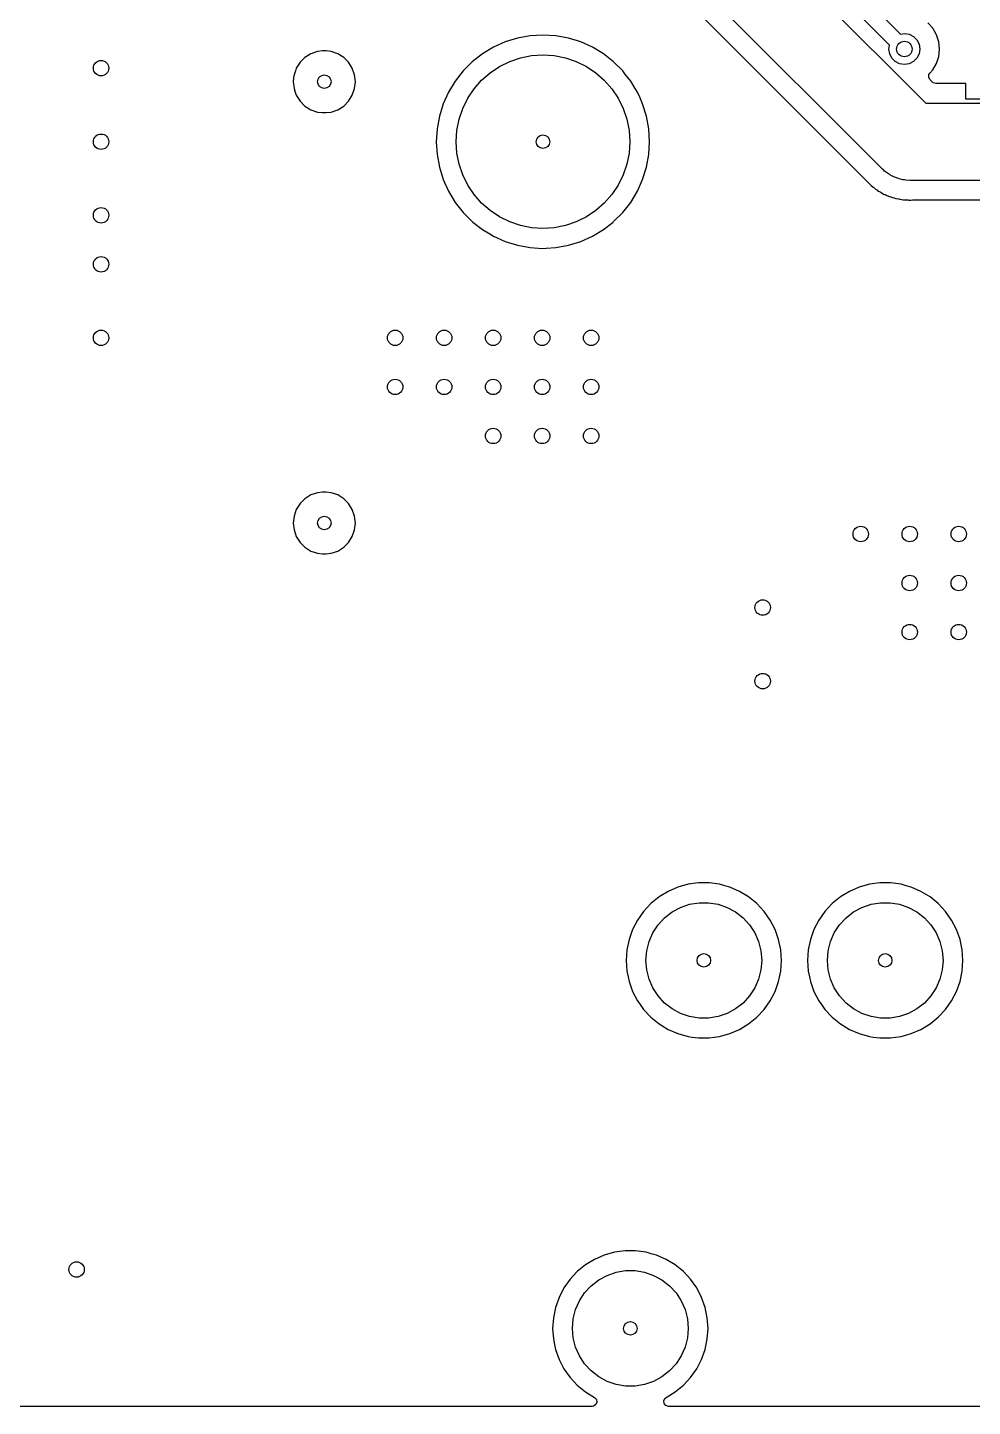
# Model space of a CAD drawing. Extents: x 0.01 to 3.19, y 0.01 to 3.99.
# Drawn here: x 1.6 to 2.564, y 0.01 to 1.416 of the extents above; entities that cross this region are included whole.
import ezdxf

# ---------------------------------------------------------------- set-up
doc = ezdxf.new("R2010")
doc.units = 0
doc.header["$MEASUREMENT"] = 0
doc.layers.add('BLACK', color=7, linetype='CONTINUOUS')

msp = doc.modelspace()

# ---------------------------------------------------------------- linework, layer by layer
at = {"layer": 'BLACK', "linetype": 'CONTINUOUS'}
for p, q in [((2.26437, 1.59131), (2.51631, 1.33937)), ((2.30557, 1.59465), (2.49056, 1.40966)), ((2.47942, 1.39852), (2.29443, 1.58352)), ((2.47216, 1.27216), (2.19716, 1.54716)), ((2.27292, 1.44309), (2.45758, 1.25843)), ((2.52364, 1.41568), (2.51861, 1.42127)), ((2.11267, 1.40801), (2.09975, 1.40564)), ((2.12579, 1.4088), (2.11267, 1.40801)), ((2.11267, 1.40801), (2.11267, 1.40801)), ((2.1389, 1.40801), (2.12579, 1.4088)), ((2.12579, 1.4088), (2.12579, 1.4088)), ((2.15183, 1.40564), (2.1389, 1.40801)), ((2.1389, 1.40801), (2.1389, 1.40801)), ((2.49056, 1.40966), (2.49454, 1.41029)), ((2.49454, 1.41029), (2.49941, 1.40952)), ((2.49941, 1.40952), (2.5038, 1.40728)), ((2.5038, 1.40728), (2.50728, 1.4038)), ((2.5274, 1.40917), (2.52364, 1.41568)), ((2.52364, 1.41568), (2.52364, 1.41568)), ((2.52364, 1.41568), (2.52364, 1.41568)), ((2.52972, 1.40202), (2.5274, 1.40917)), ((1.8957, 1.39214), (1.889, 1.38979)), ((1.90099, 1.39274), (1.8957, 1.39214)), ((1.8957, 1.39214), (1.8957, 1.39214)), ((1.8957, 1.39214), (1.8957, 1.39214)), ((1.90453, 1.39274), (1.90099, 1.39274)), ((1.90981, 1.39214), (1.90453, 1.39274)), ((1.91652, 1.38979), (1.90981, 1.39214)), ((2.07523, 1.39634), (2.06398, 1.38954)), ((2.08721, 1.40173), (2.07523, 1.39634)), ((2.07523, 1.39634), (2.07523, 1.39634)), ((2.09975, 1.40564), (2.08721, 1.40173)), ((2.16437, 1.40173), (2.15183, 1.40564)), ((2.17635, 1.39634), (2.16437, 1.40173)), ((2.18759, 1.38954), (2.17635, 1.39634)), ((2.17635, 1.39634), (2.17635, 1.39634)), ((2.47879, 1.39454), (2.47942, 1.39852)), ((2.47956, 1.38968), (2.47879, 1.39454)), ((2.50728, 1.4038), (2.50952, 1.39941)), ((2.50952, 1.39941), (2.51029, 1.39454)), ((2.51029, 1.39454), (2.50952, 1.38968)), ((2.53051, 1.39454), (2.52972, 1.40202)), ((2.52972, 1.38706), (2.53051, 1.39454)), ((1.87796, 1.38099), (1.87418, 1.37498)), ((1.88298, 1.38602), (1.87796, 1.38099)), ((1.87796, 1.38099), (1.87796, 1.38099)), ((1.889, 1.38979), (1.88298, 1.38602)), ((1.88298, 1.38602), (1.88298, 1.38602)), ((1.889, 1.38979), (1.889, 1.38979)), ((1.92253, 1.38602), (1.91652, 1.38979)), ((1.91652, 1.38979), (1.91652, 1.38979)), ((1.92755, 1.38099), (1.92253, 1.38602)), ((1.92253, 1.38602), (1.92253, 1.38602)), ((1.93133, 1.37498), (1.92755, 1.38099)), ((1.92755, 1.38099), (1.92755, 1.38099)), ((2.05364, 1.38144), (2.04435, 1.37215)), ((2.06398, 1.38954), (2.05364, 1.38144)), ((2.05364, 1.38144), (2.05364, 1.38144)), ((2.0815, 1.37671), (2.09189, 1.38184)), ((2.09189, 1.38184), (2.10286, 1.38556)), ((2.10286, 1.38556), (2.11423, 1.38782)), ((2.11423, 1.38782), (2.12579, 1.38858)), ((2.12579, 1.38858), (2.13735, 1.38782)), ((2.13735, 1.38782), (2.14871, 1.38556)), ((2.14871, 1.38556), (2.15969, 1.38184)), ((2.15969, 1.38184), (2.17008, 1.37671)), ((2.19794, 1.38144), (2.18759, 1.38954)), ((2.20723, 1.37215), (2.19794, 1.38144)), ((2.19794, 1.38144), (2.19794, 1.38144)), ((2.4818, 1.38529), (2.47956, 1.38968)), ((2.48529, 1.3818), (2.4818, 1.38529)), ((2.48968, 1.37956), (2.48529, 1.3818)), ((2.49454, 1.37879), (2.48968, 1.37956)), ((2.49941, 1.37956), (2.49454, 1.37879)), ((2.5038, 1.3818), (2.49941, 1.37956)), ((2.50728, 1.38529), (2.5038, 1.3818)), ((2.50952, 1.38968), (2.50728, 1.38529)), ((2.52364, 1.3734), (2.5274, 1.37991)), ((2.5274, 1.37991), (2.52972, 1.38706)), ((1.87177, 1.36769), (1.87111, 1.36181)), ((1.87184, 1.36828), (1.87177, 1.36769)), ((1.87319, 1.37215), (1.87184, 1.36828)), ((1.87418, 1.37498), (1.87319, 1.37215)), ((1.87418, 1.37498), (1.87418, 1.37498)), ((1.93368, 1.36828), (1.93133, 1.37498)), ((1.93133, 1.37498), (1.93133, 1.37498)), ((1.93133, 1.37498), (1.93133, 1.37498)), ((1.93447, 1.36122), (1.93368, 1.36828)), ((2.04435, 1.37215), (2.03625, 1.36181)), ((2.04435, 1.37215), (2.04435, 1.37215)), ((2.06315, 1.36264), (2.07186, 1.37028)), ((2.07186, 1.37028), (2.0815, 1.37671)), ((2.17008, 1.37671), (2.17971, 1.37028)), ((2.17971, 1.37028), (2.18842, 1.36264)), ((2.20951, 1.36923), (2.20723, 1.37215)), ((2.20723, 1.37215), (2.20723, 1.37215)), ((2.20723, 1.37215), (2.20723, 1.37215)), ((2.21533, 1.36181), (2.20951, 1.36923)), ((2.51944, 1.36566), (2.51964, 1.36845)), ((2.52078, 1.36321), (2.51944, 1.36566)), ((2.51964, 1.36845), (2.5206, 1.37003)), ((2.5206, 1.37003), (2.52364, 1.3734)), ((1.87111, 1.36181), (1.87104, 1.36122)), ((1.87104, 1.36122), (1.87184, 1.35416)), ((1.87184, 1.35416), (1.8731, 1.35056)), ((1.8731, 1.35056), (1.87418, 1.34746)), ((1.93133, 1.34746), (1.93368, 1.35416)), ((1.93368, 1.35416), (1.93447, 1.36122)), ((2.02945, 1.35056), (2.02406, 1.33858)), ((2.03625, 1.36181), (2.02945, 1.35056)), ((2.02945, 1.35056), (2.02945, 1.35056)), ((2.04907, 1.34429), (2.05551, 1.35393)), ((2.05551, 1.35393), (2.06315, 1.36264)), ((2.18842, 1.36264), (2.19606, 1.35393)), ((2.19606, 1.35393), (2.2025, 1.34429)), ((2.21986, 1.35431), (2.21533, 1.36181)), ((2.22058, 1.35311), (2.21986, 1.35431)), ((2.22213, 1.35056), (2.22058, 1.35311)), ((2.22449, 1.34532), (2.22213, 1.35056)), ((2.22213, 1.35056), (2.22213, 1.35056)), ((2.52315, 1.36084), (2.52078, 1.36321)), ((2.52397, 1.36018), (2.52315, 1.36084)), ((2.52665, 1.35939), (2.52397, 1.36018)), ((2.55728, 1.35939), (2.52665, 1.35939)), ((2.55728, 1.3435), (2.55728, 1.35939)), ((1.87418, 1.34746), (1.87418, 1.34746)), ((1.87418, 1.34746), (1.87796, 1.34145)), ((1.87796, 1.34145), (1.87796, 1.34145)), ((1.87796, 1.34145), (1.88298, 1.33642)), ((1.88298, 1.33642), (1.88298, 1.33642)), ((1.88298, 1.33642), (1.889, 1.33265)), ((1.91652, 1.33265), (1.92253, 1.33642)), ((1.92253, 1.33642), (1.92755, 1.34145)), ((1.92755, 1.34145), (1.93133, 1.34746)), ((2.02406, 1.33858), (2.02015, 1.32604)), ((2.04395, 1.3339), (2.04907, 1.34429)), ((2.2025, 1.34429), (2.20763, 1.3339)), ((2.22752, 1.33858), (2.22449, 1.34532)), ((2.23143, 1.32604), (2.22752, 1.33858)), ((2.51631, 1.33937), (2.72449, 1.33937)), ((2.59272, 1.3435), (2.55728, 1.3435)), ((1.889, 1.33265), (1.889, 1.33265)), ((1.889, 1.33265), (1.889, 1.33265)), ((1.889, 1.33265), (1.8957, 1.3303)), ((1.8957, 1.3303), (1.90099, 1.3297)), ((1.90099, 1.3297), (1.90453, 1.3297)), ((1.90453, 1.3297), (1.90981, 1.3303)), ((1.90981, 1.3303), (1.91652, 1.33265)), ((2.02015, 1.32604), (2.01778, 1.31311)), ((2.03796, 1.31156), (2.04022, 1.32293)), ((2.04022, 1.32293), (2.04395, 1.3339)), ((2.20763, 1.3339), (2.21135, 1.32293)), ((2.21135, 1.32293), (2.21361, 1.31156)), ((2.23379, 1.31311), (2.23143, 1.32604)), ((2.01778, 1.31311), (2.01699, 1.3)), ((2.01778, 1.31311), (2.01778, 1.31311)), ((2.0372, 1.3), (2.03796, 1.31156)), ((2.21361, 1.31156), (2.21437, 1.3)), ((2.23459, 1.3), (2.23379, 1.31311)), ((2.01699, 1.3), (2.01699, 1.3)), ((2.01699, 1.3), (2.01778, 1.28689)), ((2.03796, 1.28844), (2.0372, 1.3)), ((2.21437, 1.3), (2.21361, 1.28844)), ((2.23379, 1.28689), (2.23459, 1.3)), ((2.01778, 1.28689), (2.01778, 1.28689)), ((2.01778, 1.28689), (2.02015, 1.27396)), ((2.04022, 1.27707), (2.03796, 1.28844)), ((2.21361, 1.28844), (2.21135, 1.27707)), ((2.23143, 1.27396), (2.23379, 1.28689)), ((2.02015, 1.27396), (2.02406, 1.26142)), ((2.04395, 1.2661), (2.04022, 1.27707)), ((2.04907, 1.25571), (2.04395, 1.2661)), ((2.20763, 1.2661), (2.2025, 1.25571)), ((2.21135, 1.27707), (2.20763, 1.2661)), ((2.22752, 1.26142), (2.23143, 1.27396)), ((2.47332, 1.27121), (2.47216, 1.27216)), ((2.47436, 1.27013), (2.47332, 1.27121)), ((2.4764, 1.2687), (2.47436, 1.27013)), ((2.47833, 1.26713), (2.4764, 1.2687)), ((2.47966, 1.26643), (2.47833, 1.26713)), ((2.48089, 1.26558), (2.47966, 1.26643)), ((2.48319, 1.26459), (2.48089, 1.26558)), ((2.02406, 1.26142), (2.02945, 1.24944)), ((2.05551, 1.24607), (2.04907, 1.25571)), ((2.2025, 1.25571), (2.19606, 1.24607)), ((2.22213, 1.24944), (2.22752, 1.26142)), ((2.45758, 1.25843), (2.46049, 1.2554)), ((2.46049, 1.2554), (2.46283, 1.25364)), ((2.46283, 1.25364), (2.46294, 1.25355)), ((2.46294, 1.25355), (2.46517, 1.25166)), ((2.46517, 1.25166), (2.46581, 1.25127)), ((2.4854, 1.26344), (2.48319, 1.26459)), ((2.48684, 1.26303), (2.4854, 1.26344)), ((2.48821, 1.26244), (2.48684, 1.26303)), ((2.49066, 1.26193), (2.48821, 1.26244)), ((2.49305, 1.26125), (2.49066, 1.26193)), ((2.49455, 1.26113), (2.49305, 1.26125)), ((2.49602, 1.26083), (2.49455, 1.26113)), ((2.5, 1.26063), (2.49602, 1.26083)), ((2.72449, 1.26063), (2.5, 1.26063)), ((2.02945, 1.24944), (2.02945, 1.24944)), ((2.02945, 1.24944), (2.03625, 1.23819)), ((2.03625, 1.23819), (2.04435, 1.22785)), ((2.06315, 1.23736), (2.05551, 1.24607)), ((2.07186, 1.22972), (2.06315, 1.23736)), ((2.18842, 1.23736), (2.17971, 1.22972)), ((2.19606, 1.24607), (2.18842, 1.23736)), ((2.20723, 1.22785), (2.21533, 1.23819)), ((2.21533, 1.23819), (2.22213, 1.24944)), ((2.46581, 1.25127), (2.46661, 1.25079)), ((2.46661, 1.25079), (2.46681, 1.25065)), ((2.46681, 1.25065), (2.46815, 1.24964)), ((2.46815, 1.24964), (2.46981, 1.24877)), ((2.46981, 1.24877), (2.47074, 1.24828)), ((2.47074, 1.24828), (2.47087, 1.24821)), ((2.47087, 1.24821), (2.47338, 1.24669)), ((2.47338, 1.24669), (2.47437, 1.2463)), ((2.47437, 1.2463), (2.47493, 1.24607)), ((2.47493, 1.24607), (2.47516, 1.24596)), ((2.47516, 1.24596), (2.47563, 1.24572)), ((2.47563, 1.24572), (2.47665, 1.24518)), ((2.47665, 1.24518), (2.47665, 1.24518)), ((2.47665, 1.24518), (2.47942, 1.24426)), ((2.47942, 1.24426), (2.47956, 1.24421)), ((2.47956, 1.24421), (2.48227, 1.24311)), ((2.48227, 1.24311), (2.48391, 1.24275)), ((2.48391, 1.24275), (2.48415, 1.24268)), ((2.48415, 1.24268), (2.48574, 1.24215)), ((2.48574, 1.24215), (2.48574, 1.24215)), ((2.48574, 1.24215), (2.48574, 1.24215)), ((2.48574, 1.24215), (2.48863, 1.24168)), ((2.48863, 1.24168), (2.48877, 1.24165)), ((2.48877, 1.24165), (2.48983, 1.24141)), ((2.48983, 1.24141), (2.49163, 1.24101)), ((2.49163, 1.24101), (2.4933, 1.24091)), ((2.4933, 1.24091), (2.49355, 1.24088)), ((2.49355, 1.24088), (2.49521, 1.24061)), ((2.49521, 1.24061), (2.49813, 1.24061)), ((2.49813, 1.24061), (2.49828, 1.24061)), ((2.49828, 1.24061), (2.49908, 1.24056)), ((2.49908, 1.24056), (2.5012, 1.24043)), ((2.5012, 1.24043), (2.50287, 1.2406)), ((2.5012, 1.24043), (2.5012, 1.24043)), ((2.5012, 1.24043), (2.5012, 1.24043)), ((2.50287, 1.2406), (2.50312, 1.24061)), ((2.50312, 1.24061), (2.71642, 1.24061)), ((2.04435, 1.22785), (2.04435, 1.22785)), ((2.04435, 1.22785), (2.05364, 1.21856)), ((2.0815, 1.22329), (2.07186, 1.22972)), ((2.09189, 1.21816), (2.0815, 1.22329)), ((2.17008, 1.22329), (2.15969, 1.21816)), ((2.17971, 1.22972), (2.17008, 1.22329)), ((2.19794, 1.21856), (2.20723, 1.22785)), ((2.05364, 1.21856), (2.05364, 1.21856)), ((2.05364, 1.21856), (2.05364, 1.21856)), ((2.05364, 1.21856), (2.05425, 1.21809)), ((2.05425, 1.21809), (2.06398, 1.21046)), ((2.06398, 1.21046), (2.07148, 1.20593)), ((2.10286, 1.21444), (2.09189, 1.21816)), ((2.11423, 1.21218), (2.10286, 1.21444)), ((2.12579, 1.21142), (2.11423, 1.21218)), ((2.13735, 1.21218), (2.12579, 1.21142)), ((2.14871, 1.21444), (2.13735, 1.21218)), ((2.15969, 1.21816), (2.14871, 1.21444)), ((2.17635, 1.20366), (2.18759, 1.21046)), ((2.18759, 1.21046), (2.19733, 1.21808)), ((2.19733, 1.21808), (2.19794, 1.21856)), ((2.07148, 1.20593), (2.07523, 1.20366)), ((2.07523, 1.20366), (2.07523, 1.20366)), ((2.07523, 1.20366), (2.07523, 1.20366)), ((2.07523, 1.20366), (2.08721, 1.19827)), ((2.08721, 1.19827), (2.08721, 1.19827)), ((2.08721, 1.19827), (2.08721, 1.19827)), ((2.08721, 1.19827), (2.09975, 1.19436)), ((2.15183, 1.19436), (2.16437, 1.19827)), ((2.16437, 1.19827), (2.17635, 1.20366)), ((2.09975, 1.19436), (2.11267, 1.19199)), ((2.11267, 1.19199), (2.12142, 1.19146)), ((2.12142, 1.19146), (2.12579, 1.1912)), ((2.12579, 1.1912), (2.12907, 1.1914)), ((2.12579, 1.1912), (2.12579, 1.1912)), ((2.12579, 1.1912), (2.12579, 1.1912)), ((2.12907, 1.1914), (2.1389, 1.19199)), ((2.1389, 1.19199), (2.15183, 1.19436)), ((1.8957, 0.94214), (1.889, 0.939795)), ((1.90099, 0.942736), (1.8957, 0.94214)), ((1.8957, 0.94214), (1.8957, 0.94214)), ((1.8957, 0.94214), (1.8957, 0.94214)), ((1.90453, 0.942736), (1.90099, 0.942736)), ((1.90981, 0.94214), (1.90453, 0.942736)), ((1.91652, 0.939795), (1.90981, 0.94214)), ((1.87796, 0.930995), (1.87418, 0.924981)), ((1.88298, 0.936016), (1.87796, 0.930995)), ((1.87796, 0.930995), (1.87796, 0.930995)), ((1.889, 0.939795), (1.88298, 0.936016)), ((1.88298, 0.936016), (1.88298, 0.936016)), ((1.889, 0.939795), (1.889, 0.939795)), ((1.92253, 0.936016), (1.91652, 0.939795)), ((1.91652, 0.939795), (1.91652, 0.939795)), ((1.91652, 0.939795), (1.91652, 0.939795)), ((1.92755, 0.930995), (1.92253, 0.936016)), ((1.92253, 0.936016), (1.92253, 0.936016)), ((1.93133, 0.924981), (1.92755, 0.930995)), ((1.92755, 0.930995), (1.92755, 0.930995)), ((1.87184, 0.918278), (1.87104, 0.91122)), ((1.87418, 0.924981), (1.87184, 0.918278)), ((1.87418, 0.924981), (1.87418, 0.924981)), ((1.87418, 0.924981), (1.87418, 0.924981)), ((1.93368, 0.918278), (1.93133, 0.924981)), ((1.93133, 0.924981), (1.93133, 0.924981)), ((1.93133, 0.924981), (1.93133, 0.924981)), ((1.93447, 0.91122), (1.93368, 0.918278)), ((1.87104, 0.91122), (1.87184, 0.904163)), ((1.87184, 0.904163), (1.87329, 0.9)), ((1.87329, 0.9), (1.87418, 0.89746)), ((1.93133, 0.89746), (1.93368, 0.904163)), ((1.93368, 0.904163), (1.93447, 0.91122)), ((1.87418, 0.89746), (1.87418, 0.89746)), ((1.87418, 0.89746), (1.87796, 0.891446)), ((1.87796, 0.891446), (1.87796, 0.891446)), ((1.87796, 0.891446), (1.88298, 0.886425)), ((1.88298, 0.886425), (1.88298, 0.886425)), ((1.88298, 0.886425), (1.889, 0.882646)), ((1.91652, 0.882646), (1.92253, 0.886425)), ((1.92253, 0.886425), (1.92755, 0.891446)), ((1.92755, 0.891446), (1.93133, 0.89746)), ((1.889, 0.882646), (1.889, 0.882646)), ((1.889, 0.882646), (1.889, 0.882646)), ((1.889, 0.882646), (1.8957, 0.8803)), ((1.8957, 0.8803), (1.90099, 0.879705)), ((1.90099, 0.879705), (1.90453, 0.879705)), ((1.90453, 0.879705), (1.90981, 0.8803)), ((1.90981, 0.8803), (1.91652, 0.882646)), ((2.2535, 0.53557), (2.24425, 0.529949)), ((2.26342, 0.53988), (2.2535, 0.53557)), ((2.27383, 0.542799), (2.26342, 0.53988)), ((2.28455, 0.544272), (2.27383, 0.542799)), ((2.29537, 0.544272), (2.28455, 0.544272)), ((2.28455, 0.544272), (2.28455, 0.544272)), ((2.30609, 0.542799), (2.29537, 0.544272)), ((2.29537, 0.544272), (2.29537, 0.544272)), ((2.31129, 0.541339), (2.30609, 0.542799)), ((2.3165, 0.53988), (2.31129, 0.541339)), ((2.32643, 0.53557), (2.3165, 0.53988)), ((2.3165, 0.53988), (2.3165, 0.53988)), ((2.3165, 0.53988), (2.3165, 0.53988)), ((2.33567, 0.52995), (2.32643, 0.53557)), ((2.32643, 0.53557), (2.32643, 0.53557)), ((2.32643, 0.53557), (2.32643, 0.53557)), ((2.43854, 0.53557), (2.42929, 0.529949)), ((2.44846, 0.53988), (2.43854, 0.53557)), ((2.45887, 0.542799), (2.44846, 0.53988)), ((2.46959, 0.544272), (2.45887, 0.542799)), ((2.48041, 0.544272), (2.46959, 0.544272)), ((2.46959, 0.544272), (2.46959, 0.544272)), ((2.49113, 0.542799), (2.48041, 0.544272)), ((2.48041, 0.544272), (2.48041, 0.544272)), ((2.49633, 0.541339), (2.49113, 0.542799)), ((2.50154, 0.53988), (2.49633, 0.541339)), ((2.51146, 0.53557), (2.50154, 0.53988)), ((2.50154, 0.53988), (2.50154, 0.53988)), ((2.50154, 0.53988), (2.50154, 0.53988)), ((2.52071, 0.52995), (2.51146, 0.53557)), ((2.51146, 0.53557), (2.51146, 0.53557)), ((2.51146, 0.53557), (2.51146, 0.53557)), ((2.23586, 0.523123), (2.22848, 0.515217)), ((2.24425, 0.529949), (2.23586, 0.523123)), ((2.26624, 0.519278), (2.27546, 0.522445)), ((2.27546, 0.522445), (2.28508, 0.52405)), ((2.28508, 0.52405), (2.29484, 0.52405)), ((2.29484, 0.52405), (2.30446, 0.522445)), ((2.30446, 0.522445), (2.31368, 0.519278)), ((2.34406, 0.523123), (2.33567, 0.52995)), ((2.35144, 0.515217), (2.34406, 0.523123)), ((2.4209, 0.523123), (2.41352, 0.515217)), ((2.42929, 0.529949), (2.4209, 0.523123)), ((2.45128, 0.519278), (2.4605, 0.522445)), ((2.4605, 0.522445), (2.47012, 0.52405)), ((2.47012, 0.52405), (2.47988, 0.52405)), ((2.47988, 0.52405), (2.4895, 0.522445)), ((2.4895, 0.522445), (2.49872, 0.519278)), ((2.5291, 0.523123), (2.52071, 0.52995)), ((2.53648, 0.515217), (2.5291, 0.523123)), ((2.22224, 0.506379), (2.21726, 0.496774)), ((2.22848, 0.515217), (2.22224, 0.506379)), ((2.24336, 0.501469), (2.24996, 0.508645)), ((2.24996, 0.508645), (2.25766, 0.514636)), ((2.25766, 0.514636), (2.26624, 0.519278)), ((2.31368, 0.519278), (2.32226, 0.514636)), ((2.32226, 0.514636), (2.32996, 0.508645)), ((2.32996, 0.508645), (2.33656, 0.501469)), ((2.35768, 0.506379), (2.35144, 0.515217)), ((2.36266, 0.496774), (2.35768, 0.506379)), ((2.40728, 0.506379), (2.4023, 0.496774)), ((2.41352, 0.515217), (2.40728, 0.506379)), ((2.4284, 0.501469), (2.435, 0.508645)), ((2.435, 0.508645), (2.4427, 0.514636)), ((2.4427, 0.514636), (2.45128, 0.519278)), ((2.49872, 0.519278), (2.5073, 0.514636)), ((2.5073, 0.514636), (2.515, 0.508645)), ((2.515, 0.508645), (2.5216, 0.501469)), ((2.54272, 0.506379), (2.53648, 0.515217)), ((2.5477, 0.496774), (2.54272, 0.506379)), ((2.21726, 0.496774), (2.21364, 0.486581)), ((2.23411, 0.484372), (2.23802, 0.493304)), ((2.23802, 0.493304), (2.24336, 0.501469)), ((2.33656, 0.501469), (2.3419, 0.493304)), ((2.3419, 0.493304), (2.34582, 0.484372)), ((2.36628, 0.486581), (2.36266, 0.496774)), ((2.4023, 0.496774), (2.39868, 0.486581)), ((2.41914, 0.484372), (2.42306, 0.493304)), ((2.42306, 0.493304), (2.4284, 0.501469)), ((2.5216, 0.501469), (2.52694, 0.493304)), ((2.52694, 0.493304), (2.53086, 0.484372)), ((2.55132, 0.486581), (2.5477, 0.496774)), ((2.21364, 0.486581), (2.21144, 0.475989)), ((2.21364, 0.486581), (2.21364, 0.486581)), ((2.23171, 0.474917), (2.23411, 0.484372)), ((2.34582, 0.484372), (2.34821, 0.474917)), ((2.36848, 0.475989), (2.36628, 0.486581)), ((2.39868, 0.486581), (2.39648, 0.475989)), ((2.39868, 0.486581), (2.39868, 0.486581)), ((2.41675, 0.474917), (2.41914, 0.484372)), ((2.53086, 0.484372), (2.53325, 0.474917)), ((2.55352, 0.475989), (2.55132, 0.486581)), ((2.21144, 0.475989), (2.2107, 0.465197)), ((2.2107, 0.465197), (2.2107, 0.465197)), ((2.2107, 0.465197), (2.21144, 0.454405)), ((2.21144, 0.475989), (2.21144, 0.475989)), ((2.23091, 0.465197), (2.23171, 0.474917)), ((2.23171, 0.455477), (2.23091, 0.465197)), ((2.34821, 0.474917), (2.34902, 0.465197)), ((2.34902, 0.465197), (2.34821, 0.455477)), ((2.36922, 0.465197), (2.36848, 0.475989)), ((2.36848, 0.454404), (2.36922, 0.465197)), ((2.36922, 0.465197), (2.36922, 0.465197)), ((2.39648, 0.475989), (2.39574, 0.465197)), ((2.39574, 0.465197), (2.39574, 0.465197)), ((2.39574, 0.465197), (2.39648, 0.454405)), ((2.39648, 0.475989), (2.39648, 0.475989)), ((2.41594, 0.465197), (2.41675, 0.474917)), ((2.41675, 0.455477), (2.41594, 0.465197)), ((2.53325, 0.474917), (2.53406, 0.465197)), ((2.53406, 0.465197), (2.53325, 0.455477)), ((2.55426, 0.465197), (2.55352, 0.475989)), ((2.55352, 0.454404), (2.55426, 0.465197)), ((2.55426, 0.465197), (2.55426, 0.465197)), ((2.21144, 0.454405), (2.21144, 0.454405)), ((2.21144, 0.454405), (2.21144, 0.454404)), ((2.21144, 0.454404), (2.21265, 0.448596)), ((2.23411, 0.446022), (2.23171, 0.455477)), ((2.34821, 0.455477), (2.34582, 0.446022)), ((2.36628, 0.443813), (2.36848, 0.454404)), ((2.39648, 0.454405), (2.39648, 0.454405)), ((2.39648, 0.454405), (2.39648, 0.454404)), ((2.39648, 0.454404), (2.39769, 0.448596)), ((2.41914, 0.446022), (2.41675, 0.455477)), ((2.53325, 0.455477), (2.53086, 0.446022)), ((2.55132, 0.443813), (2.55352, 0.454404)), ((2.21265, 0.448596), (2.21364, 0.443813)), ((2.21364, 0.443813), (2.21364, 0.443813)), ((2.21364, 0.443813), (2.21726, 0.43362)), ((2.23802, 0.43709), (2.23411, 0.446022)), ((2.24336, 0.428924), (2.23802, 0.43709)), ((2.3419, 0.43709), (2.33656, 0.428924)), ((2.34582, 0.446022), (2.3419, 0.43709)), ((2.36266, 0.43362), (2.36628, 0.443813)), ((2.39769, 0.448596), (2.39868, 0.443813)), ((2.39868, 0.443813), (2.39868, 0.443813)), ((2.39868, 0.443813), (2.4023, 0.43362)), ((2.42306, 0.43709), (2.41914, 0.446022)), ((2.4284, 0.428924), (2.42306, 0.43709)), ((2.52694, 0.43709), (2.5216, 0.428924)), ((2.53086, 0.446022), (2.52694, 0.43709)), ((2.5477, 0.43362), (2.55132, 0.443813)), ((2.21726, 0.43362), (2.22224, 0.424015)), ((2.22224, 0.424015), (2.22491, 0.420227)), ((2.24996, 0.421749), (2.24336, 0.428924)), ((2.33656, 0.428924), (2.32996, 0.421749)), ((2.35144, 0.415177), (2.35768, 0.424015)), ((2.35768, 0.424015), (2.36266, 0.43362)), ((2.4023, 0.43362), (2.40728, 0.424015)), ((2.40728, 0.424015), (2.40995, 0.420227)), ((2.435, 0.421749), (2.4284, 0.428924)), ((2.5216, 0.428924), (2.515, 0.421749)), ((2.53648, 0.415177), (2.54272, 0.424015)), ((2.54272, 0.424015), (2.5477, 0.43362)), ((2.22491, 0.420227), (2.22848, 0.415177)), ((2.22848, 0.415177), (2.23586, 0.407271)), ((2.25766, 0.415758), (2.24996, 0.421749)), ((2.26624, 0.411116), (2.25766, 0.415758)), ((2.27546, 0.407949), (2.26624, 0.411116)), ((2.28508, 0.406343), (2.27546, 0.407949)), ((2.30446, 0.407949), (2.29484, 0.406343)), ((2.31368, 0.411116), (2.30446, 0.407949)), ((2.32226, 0.415758), (2.31368, 0.411116)), ((2.32996, 0.421749), (2.32226, 0.415758)), ((2.34406, 0.407271), (2.35144, 0.415177)), ((2.40995, 0.420227), (2.41352, 0.415177)), ((2.41352, 0.415177), (2.4209, 0.407271)), ((2.4427, 0.415758), (2.435, 0.421749)), ((2.45128, 0.411116), (2.4427, 0.415758)), ((2.4605, 0.407949), (2.45128, 0.411116)), ((2.47012, 0.406343), (2.4605, 0.407949)), ((2.4895, 0.407949), (2.47988, 0.406343)), ((2.49872, 0.411116), (2.4895, 0.407949)), ((2.5073, 0.415758), (2.49872, 0.411116)), ((2.515, 0.421749), (2.5073, 0.415758)), ((2.5291, 0.407271), (2.53648, 0.415177)), ((2.23586, 0.407271), (2.24425, 0.400444)), ((2.24425, 0.400444), (2.2535, 0.394823)), ((2.2535, 0.394823), (2.26342, 0.390514)), ((2.29484, 0.406343), (2.28508, 0.406343)), ((2.3165, 0.390514), (2.32643, 0.394823)), ((2.32643, 0.394823), (2.33567, 0.400444)), ((2.33567, 0.400444), (2.34406, 0.407271)), ((2.4209, 0.407271), (2.42929, 0.400444)), ((2.42929, 0.400444), (2.43854, 0.394823)), ((2.43854, 0.394823), (2.44846, 0.390514)), ((2.47988, 0.406343), (2.47012, 0.406343)), ((2.50154, 0.390514), (2.51146, 0.394823)), ((2.51146, 0.394823), (2.52071, 0.400444)), ((2.52071, 0.400444), (2.5291, 0.407271)), ((2.26342, 0.390514), (2.27383, 0.387595)), ((2.27383, 0.387595), (2.27758, 0.38708)), ((2.27758, 0.38708), (2.28455, 0.386122)), ((2.28455, 0.386122), (2.28455, 0.386122)), ((2.28455, 0.386122), (2.29537, 0.386122)), ((2.29537, 0.386122), (2.30047, 0.386823)), ((2.29537, 0.386122), (2.29537, 0.386122)), ((2.30047, 0.386823), (2.30609, 0.387595)), ((2.30609, 0.387595), (2.3165, 0.390514)), ((2.44846, 0.390514), (2.45887, 0.387595)), ((2.45887, 0.387595), (2.46262, 0.38708)), ((2.46262, 0.38708), (2.46959, 0.386122)), ((2.46959, 0.386122), (2.46959, 0.386122)), ((2.46959, 0.386122), (2.48041, 0.386122)), ((2.48041, 0.386122), (2.48551, 0.386823)), ((2.48041, 0.386122), (2.48041, 0.386122)), ((2.48551, 0.386823), (2.49113, 0.387595)), ((2.49113, 0.387595), (2.50154, 0.390514)), ((2.20955, 0.169075), (2.19883, 0.167602)), ((2.22037, 0.169075), (2.20955, 0.169075)), ((2.20955, 0.169075), (2.20955, 0.169075)), ((2.23109, 0.167602), (2.22037, 0.169075)), ((2.22037, 0.169075), (2.22037, 0.169075)), ((2.16925, 0.154753), (2.16086, 0.147926)), ((2.1785, 0.160373), (2.16925, 0.154753)), ((2.18842, 0.164683), (2.1785, 0.160373)), ((2.19883, 0.167602), (2.18842, 0.164683)), ((2.23629, 0.166142), (2.23109, 0.167602)), ((2.2415, 0.164683), (2.23629, 0.166142)), ((2.25143, 0.160373), (2.2415, 0.164683)), ((2.2415, 0.164683), (2.2415, 0.164683)), ((2.2415, 0.164683), (2.2415, 0.164683)), ((2.26067, 0.154753), (2.25143, 0.160373)), ((2.25143, 0.160373), (2.25143, 0.160373)), ((2.25143, 0.160373), (2.25143, 0.160373)), ((2.26906, 0.147926), (2.26067, 0.154753)), ((2.16086, 0.147926), (2.15348, 0.14002)), ((2.18266, 0.139439), (2.19124, 0.144081)), ((2.19124, 0.144081), (2.20046, 0.147248)), ((2.20046, 0.147248), (2.21008, 0.148853)), ((2.21008, 0.148853), (2.21984, 0.148853)), ((2.21984, 0.148853), (2.22946, 0.147248)), ((2.22946, 0.147248), (2.23868, 0.144081)), ((2.23868, 0.144081), (2.24726, 0.139439)), ((2.27644, 0.14002), (2.26906, 0.147926)), ((2.14724, 0.131182), (2.14226, 0.121577)), ((2.15348, 0.14002), (2.14724, 0.131182)), ((2.16836, 0.126272), (2.17496, 0.133448)), ((2.17496, 0.133448), (2.18266, 0.139439)), ((2.24726, 0.139439), (2.25496, 0.133448)), ((2.25496, 0.133448), (2.26156, 0.126272)), ((2.28268, 0.131182), (2.27644, 0.14002)), ((2.28766, 0.121577), (2.28268, 0.131182)), ((2.14226, 0.121577), (2.13864, 0.111384)), ((2.15911, 0.109175), (2.16302, 0.118107)), ((2.16302, 0.118107), (2.16836, 0.126272)), ((2.26156, 0.126272), (2.2669, 0.118107)), ((2.2669, 0.118107), (2.27082, 0.109175)), ((2.29128, 0.111384), (2.28766, 0.121577)), ((2.13644, 0.100792), (2.1357, 0.09)), ((2.13864, 0.111384), (2.13644, 0.100792)), ((2.13644, 0.100792), (2.13644, 0.100792)), ((2.13864, 0.111384), (2.13864, 0.111384)), ((2.15591, 0.09), (2.15671, 0.09972)), ((2.15671, 0.09972), (2.15911, 0.109175)), ((2.27082, 0.109175), (2.27321, 0.09972)), ((2.27321, 0.09972), (2.27402, 0.09)), ((2.29348, 0.100793), (2.29128, 0.111384)), ((2.29422, 0.09), (2.29348, 0.100793)), ((2.1357, 0.09), (2.1357, 0.09)), ((2.1357, 0.09), (2.13644, 0.079208)), ((2.15671, 0.08028), (2.15591, 0.09)), ((2.27402, 0.09), (2.27321, 0.08028)), ((2.29348, 0.079208), (2.29422, 0.09)), ((2.13644, 0.079208), (2.13644, 0.079208)), ((2.13644, 0.079208), (2.13644, 0.079208)), ((2.13644, 0.079208), (2.13765, 0.073399)), ((2.13765, 0.073399), (2.13864, 0.068616)), ((2.15911, 0.070825), (2.15671, 0.08028)), ((2.16302, 0.061893), (2.15911, 0.070825)), ((2.27082, 0.070825), (2.2669, 0.061893)), ((2.27321, 0.08028), (2.27082, 0.070825)), ((2.29128, 0.068616), (2.29348, 0.079208)), ((2.13864, 0.068616), (2.13864, 0.068616)), ((2.13864, 0.068616), (2.14226, 0.058423)), ((2.14226, 0.058423), (2.14724, 0.048818)), ((2.16836, 0.053728), (2.16302, 0.061893)), ((2.2669, 0.061893), (2.26156, 0.053728)), ((2.28268, 0.048818), (2.28766, 0.058423)), ((2.28766, 0.058423), (2.29128, 0.068616)), ((2.14724, 0.048818), (2.14991, 0.04503)), ((2.14991, 0.04503), (2.15348, 0.03998)), ((2.17496, 0.046552), (2.16836, 0.053728)), ((2.18266, 0.040561), (2.17496, 0.046552)), ((2.25496, 0.046552), (2.24726, 0.040561)), ((2.26156, 0.053728), (2.25496, 0.046552)), ((2.27644, 0.03998), (2.28268, 0.048818)), ((2.15348, 0.03998), (2.16086, 0.032074)), ((2.16086, 0.032074), (2.16925, 0.025247)), ((2.19124, 0.035919), (2.18266, 0.040561)), ((2.20046, 0.032752), (2.19124, 0.035919)), ((2.21008, 0.031147), (2.20046, 0.032752)), ((2.21984, 0.031147), (2.21008, 0.031147)), ((2.22946, 0.032752), (2.21984, 0.031147)), ((2.23868, 0.035919), (2.22946, 0.032752)), ((2.24726, 0.040561), (2.23868, 0.035919)), ((2.26067, 0.025247), (2.26906, 0.032074)), ((2.26906, 0.032074), (2.27644, 0.03998)), ((2.16925, 0.025247), (2.1785, 0.019627)), ((2.1785, 0.019627), (2.1785, 0.019627)), ((2.1785, 0.019627), (2.17852, 0.019613)), ((2.17852, 0.019613), (2.1804, 0.017546)), ((2.18087, 0.01479), (2.17977, 0.01222)), ((2.1804, 0.017546), (2.18087, 0.01479)), ((2.24907, 0.01608), (2.25023, 0.018623)), ((2.24947, 0.013313), (2.24907, 0.01608)), ((2.25023, 0.018623), (2.2514, 0.019613)), ((2.2514, 0.019613), (2.25143, 0.019627)), ((2.25143, 0.019627), (2.26067, 0.025247)), ((2.25143, 0.019627), (2.25143, 0.019627)), ((2.17594, 0.010413), (0.015374, 0.010413)), ((2.17746, 0.010651), (2.17594, 0.010413)), ((2.17977, 0.01222), (2.17746, 0.010651)), ((2.2513, 0.011201), (2.24947, 0.013313)), ((2.25398, 0.010413), (2.2513, 0.011201)), ((2.69602, 0.010413), (2.25398, 0.010413))]:
    msp.add_line(p, q, dxfattribs=at)
at = {"layer": 'BLACK'}
for centre, radius in [((2.49454, 1.39454), 0.007874), ((1.675, 1.375), 0.007874), ((1.90276, 1.36122), 0.00689), ((1.675, 1.3), 0.007874), ((2.12579, 1.3), 0.00689), ((1.675, 1.225), 0.007874), ((1.675, 1.175), 0.007874), ((1.675, 1.1), 0.007874), ((1.975, 1.1), 0.007874), ((2.025, 1.1), 0.007874), ((2.075, 1.1), 0.007874), ((2.125, 1.1), 0.007874), ((2.175, 1.1), 0.007874), ((1.975, 1.05), 0.007874), ((2.025, 1.05), 0.007874), ((2.075, 1.05), 0.007874), ((2.125, 1.05), 0.007874), ((2.175, 1.05), 0.007874), ((2.075, 1), 0.007874), ((2.125, 1), 0.007874), ((2.175, 1), 0.007874), ((1.90276, 0.91122), 0.00689), ((2.45, 0.9), 0.007874), ((2.5, 0.9), 0.007874), ((2.55, 0.9), 0.007874), ((2.5, 0.85), 0.007874), ((2.55, 0.85), 0.007874), ((2.35, 0.825), 0.007874), ((2.5, 0.8), 0.007874), ((2.55, 0.8), 0.007874), ((2.35, 0.75), 0.007874), ((2.28996, 0.465197), 0.00689), ((2.475, 0.465197), 0.00689), ((1.65, 0.15), 0.007874), ((2.21496, 0.09), 0.00689)]:
    msp.add_circle(centre, radius, dxfattribs=at)

doc.saveas('drawing.dxf')
